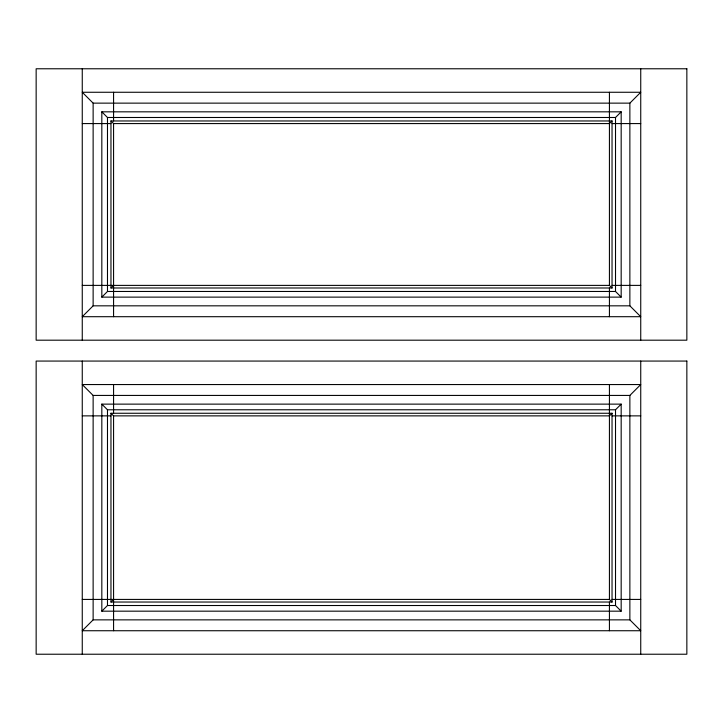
<?xml version="1.0" encoding="UTF-8"?>
<svg xmlns="http://www.w3.org/2000/svg" width="723" height="723" viewBox="0 0 723 723"><rect width="100%" height="100%" fill="white"/><g stroke="black" fill="none" stroke-linecap="round" stroke-linejoin="round"><path stroke-width="1.08" d="M93.131 305.829L82.259 316.701L640.741 316.701L629.869 305.829L93.131 305.829L93.131 103.136L82.259 92.264L640.741 92.264L629.869 103.136L93.131 103.136M101.826 297.126L107.483 291.468L615.517 291.468L621.174 297.126L621.174 111.83L101.826 111.83L101.826 297.126L621.174 297.126M110.962 287.989L612.038 287.989L612.038 120.967L110.962 120.967L110.962 287.989L113.574 285.386M93.131 619.864L82.259 630.736L640.741 630.736L629.869 619.864L93.131 619.864L93.131 395.427L82.259 384.555L640.741 384.555L629.869 395.427L93.131 395.427M101.826 611.17L107.483 605.513L615.517 605.513L621.174 611.17L621.174 404.13L101.826 404.13L101.826 611.17L621.174 611.17M110.962 602.033L612.038 602.033L612.038 413.258L110.962 413.258L110.962 602.033L113.574 599.421M612.038 120.967L609.426 123.579L113.574 123.579L110.962 120.967M101.826 111.83L107.483 117.488L615.517 117.488L621.174 111.83M612.038 413.258L609.426 415.87L113.574 415.87L110.962 413.258M101.826 404.13L107.483 409.778L615.517 409.778L621.174 404.13M82.259 123.579L110.962 123.579M612.038 123.579L640.741 123.579M82.259 285.386L609.426 285.386L612.038 287.989M612.038 285.386L640.741 285.386M82.259 415.87L110.962 415.87M612.038 415.87L640.741 415.87M82.259 599.421L609.426 599.421L612.038 602.033M612.038 599.421L640.741 599.421M640.741 68.775L640.741 340.19M640.741 361.066L640.741 654.225M629.869 103.136L629.869 305.829M629.869 395.427L629.869 619.864M615.517 117.488L615.517 291.468M615.517 409.778L615.517 605.513M609.426 92.264L609.426 285.386M609.426 287.989L609.426 316.701M609.426 384.555L609.426 599.421M609.426 602.033L609.426 630.736M113.574 92.264L113.574 120.967M113.574 123.579L113.574 316.701M113.574 384.555L113.574 413.258M113.574 415.87L113.574 630.736M107.483 117.488L107.483 291.468M107.483 409.778L107.483 605.513M82.259 68.775L82.259 340.19M82.259 361.066L82.259 654.225M686.85 68.775L36.15 68.775L36.15 340.19L686.85 340.19L686.85 68.775M686.85 361.066L36.15 361.066L36.15 654.225L686.85 654.225L686.85 361.066"/></g></svg>
